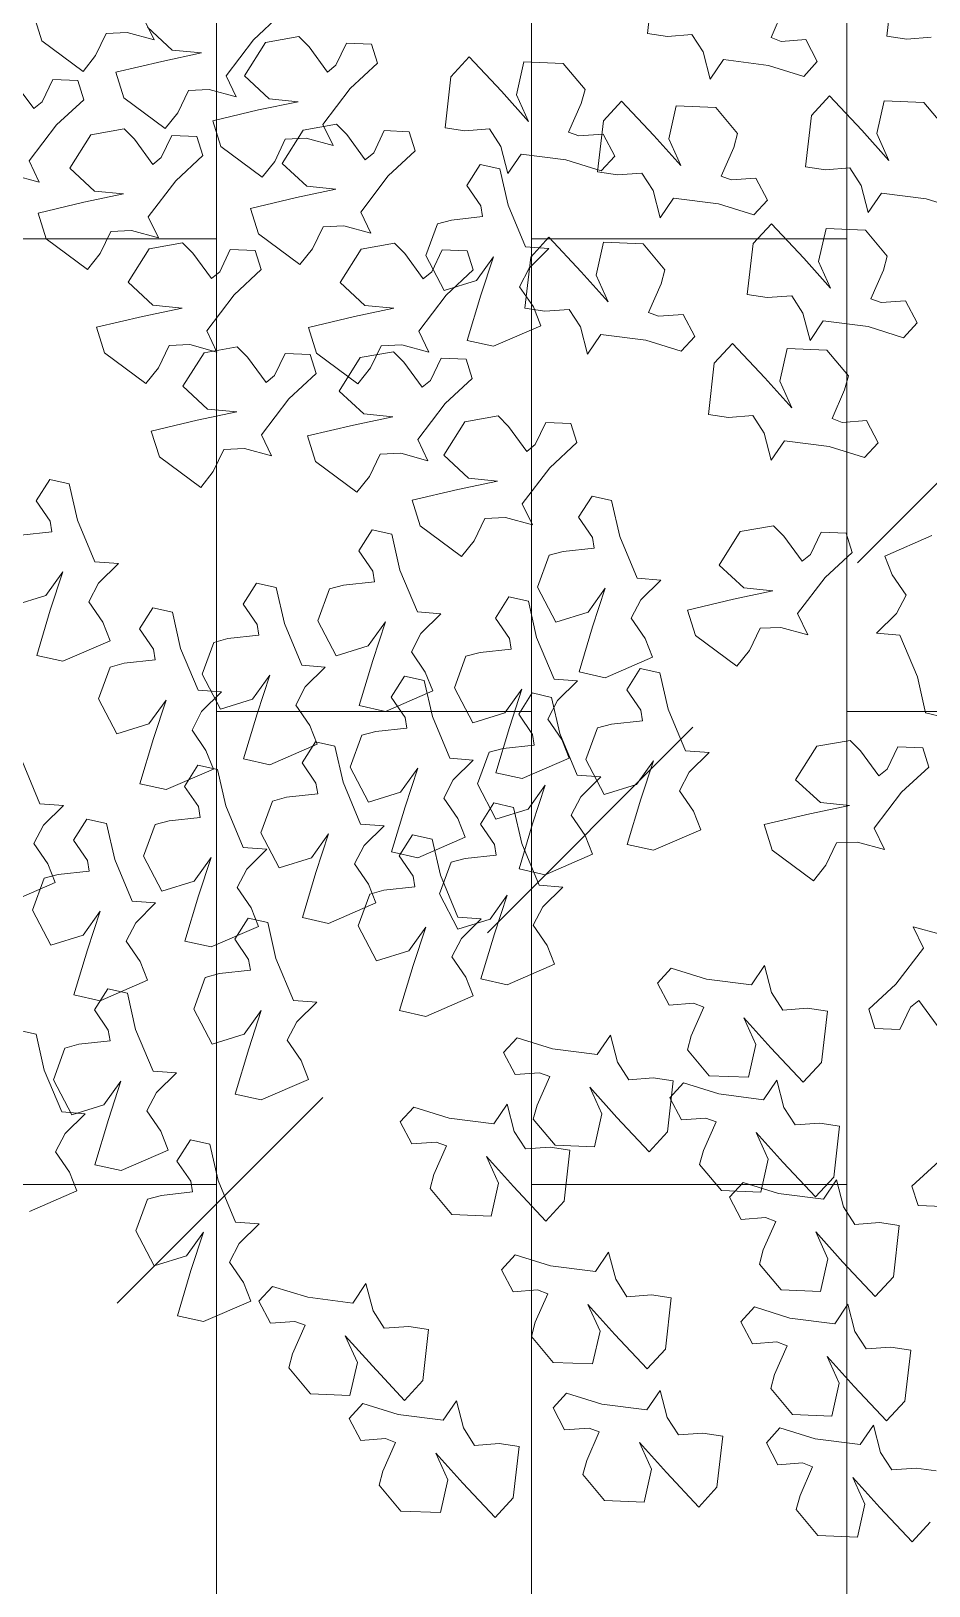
# Model space of a CAD drawing. Header units: metres. Extents: x 8 to 2416, y -346 to 476.
# Drawn here: x 29.274 to 29.66, y 45.691 to 46.359 of the extents above; entities that cross this region are included whole.
import ezdxf

# ---------------------------------------------------------------- set-up
doc = ezdxf.new("R2010")
doc.units = ezdxf.units.M
doc.linetypes.add('0', pattern=[0])
doc.linetypes.add('HIDDEN2', pattern=[0.1875, 0.125, -0.0625])
doc.layers.get('0').update_dxf_attribs({"color": 250, "linetype": '0', "lineweight": 20})
doc.layers.add('ARBOLES', color=86, linetype='Continuous', lineweight=0)
doc.layers.add('baños', color=140, linetype='Continuous', lineweight=0)
doc.layers.add('hatch piso', color=253, linetype='Continuous', lineweight=0, transparency=0.7)
doc.layers.add('Techos 1', color=7, linetype='HIDDEN2', lineweight=9, true_color=0x42391a)

# ---------------------------------------------------------------- blocks, each defined once
blk = doc.blocks.new('TREES')
at = {"layer": 'ARBOLES', "color": 252, "true_color": 0x8da178}
for p, q in [((0.02259, 0.11538), (0.02239, 0.10555)), ((-0.02296, 0.11163), (-0.02316, 0.1018)), ((0.00041, 0.10322), (0.00229, 0.10888)), ((0.02239, 0.10555), (0.02623, 0.10534)), ((0.02623, 0.10534), (0.03086, 0.10614)), ((-0.02316, 0.1018), (-0.01932, 0.10159)), ((-0.01932, 0.10159), (-0.01469, 0.10239)), ((-0.01469, 0.10239), (-0.01225, 0.09926)), ((0.0024, 0.10267), (0.00041, 0.10322)), ((0.00703, 0.10347), (0.0024, 0.10267)), ((0.00963, 0.09947), (0.00703, 0.10347)), ((-0.09796, 0.09354), (-0.09324, 0.0988)), ((-0.01225, 0.09926), (-0.01041, 0.09423)), ((-0.01041, 0.09423), (-0.00825, 0.09816)), ((-0.00825, 0.09816), (0.00039, 0.09787)), ((0.00731, 0.09642), (0.00963, 0.09947)), ((-0.11686, 0.09173), (-0.11918, 0.09557)), ((0.00039, 0.09787), (0.00731, 0.09642)), ((-0.14019, 0.09429), (-0.1382, 0.08957)), ((-0.12768, 0.0877), (-0.12606, 0.0921)), ((-0.12606, 0.0921), (-0.12213, 0.09266)), ((-0.12213, 0.09266), (-0.11686, 0.09173)), ((-0.11833, 0.09402), (-0.11323, 0.09013)), ((-0.10253, 0.08619), (-0.09796, 0.09354)), ((-0.09563, 0.09324), (-0.09905, 0.0865)), ((-0.08941, 0.09494), (-0.09563, 0.09324)), ((-0.08726, 0.09316), (-0.08941, 0.09494)), ((-0.0833, 0.0887), (-0.08726, 0.09316)), ((-0.08021, 0.09457), (-0.08183, 0.09016)), ((-0.07545, 0.09481), (-0.08021, 0.09457)), ((-0.07396, 0.09128), (-0.07545, 0.09481)), ((-0.05666, 0.09413), (-0.05976, 0.09004)), ((-0.0499, 0.08818), (-0.05666, 0.09413)), ((-0.04617, 0.09417), (-0.04699, 0.0878)), ((-0.03863, 0.09457), (-0.04617, 0.09417)), ((-0.03404, 0.09004), (-0.03863, 0.09457)), ((0.01256, 0.09318), (0.00946, 0.08909)), ((0.01932, 0.08723), (0.01256, 0.09318)), ((0.02305, 0.09322), (0.02222, 0.08685)), ((0.03059, 0.09363), (0.02305, 0.09322)), ((0.03517, 0.08909), (0.03059, 0.09363)), ((-0.1382, 0.08957), (-0.12979, 0.08448)), ((-0.10763, 0.09009), (-0.11501, 0.08779)), ((-0.11323, 0.09013), (-0.10763, 0.09009)), ((-0.08183, 0.09016), (-0.0833, 0.0887)), ((-0.07868, 0.08602), (-0.07396, 0.09128)), ((-0.05976, 0.09004), (-0.05996, 0.08021)), ((-0.03451, 0.08729), (-0.03404, 0.09004)), ((0.00946, 0.08909), (0.00926, 0.07926)), ((-0.12979, 0.08448), (-0.12768, 0.0877)), ((-0.11501, 0.08779), (-0.12354, 0.08492)), ((-0.10021, 0.08235), (-0.10253, 0.08619)), ((-0.09905, 0.0865), (-0.09394, 0.08261)), ((-0.04423, 0.08293), (-0.0499, 0.08818)), ((-0.04699, 0.0878), (-0.04423, 0.08293)), ((-0.03639, 0.08163), (-0.03451, 0.08729)), ((-0.02688, 0.08848), (-0.02998, 0.0844)), ((-0.02012, 0.08253), (-0.02688, 0.08848)), ((-0.01639, 0.08852), (-0.01721, 0.08216)), ((-0.00885, 0.08893), (-0.01639, 0.08852)), ((-0.00426, 0.0844), (-0.00885, 0.08893)), ((0.02499, 0.08198), (0.01932, 0.08723)), ((0.02222, 0.08685), (0.02499, 0.08198)), ((-0.12354, 0.08492), (-0.12155, 0.08019)), ((-0.10941, 0.08273), (-0.10548, 0.08328)), ((-0.10548, 0.08328), (-0.10021, 0.08235)), ((-0.08324, 0.07867), (-0.07868, 0.08602)), ((-0.02998, 0.0844), (-0.03018, 0.07457)), ((-0.00472, 0.08164), (-0.00426, 0.0844)), ((-0.13851, 0.07651), (-0.14246, 0.08097)), ((-0.13541, 0.08237), (-0.13703, 0.07796)), ((-0.13065, 0.08262), (-0.13541, 0.08237)), ((-0.12916, 0.07909), (-0.13065, 0.08262)), ((-0.12155, 0.08019), (-0.11314, 0.0751)), ((-0.11103, 0.07832), (-0.10941, 0.08273)), ((-0.09572, 0.08028), (-0.10426, 0.0774)), ((-0.08835, 0.08257), (-0.09572, 0.08028)), ((-0.09394, 0.08261), (-0.08835, 0.08257)), ((-0.05996, 0.08021), (-0.05612, 0.08)), ((-0.05612, 0.08), (-0.05149, 0.0808)), ((-0.05149, 0.0808), (-0.04905, 0.07767)), ((-0.0344, 0.08108), (-0.03639, 0.08163)), ((-0.02977, 0.08188), (-0.0344, 0.08108)), ((-0.02717, 0.07788), (-0.02977, 0.08188)), ((-0.01445, 0.07729), (-0.02012, 0.08253)), ((-0.01721, 0.08216), (-0.01445, 0.07729)), ((-0.00661, 0.07599), (-0.00472, 0.08164)), ((-0.13703, 0.07796), (-0.13851, 0.07651)), ((-0.13388, 0.07382), (-0.12916, 0.07909)), ((-0.11314, 0.0751), (-0.11103, 0.07832)), ((-0.10426, 0.0774), (-0.10227, 0.07267)), ((-0.08688, 0.07727), (-0.0903, 0.07054)), ((-0.08066, 0.07898), (-0.08688, 0.07727)), ((-0.08093, 0.07484), (-0.08324, 0.07867)), ((-0.07851, 0.0772), (-0.08066, 0.07898)), ((-0.07456, 0.07274), (-0.07851, 0.0772)), ((-0.07146, 0.0786), (-0.07308, 0.07419)), ((-0.0667, 0.07885), (-0.07146, 0.0786)), ((-0.06521, 0.07532), (-0.0667, 0.07885)), ((-0.04905, 0.07767), (-0.04722, 0.07264)), ((-0.02949, 0.07483), (-0.02717, 0.07788)), ((0.00926, 0.07926), (0.0131, 0.07905)), ((0.0131, 0.07905), (0.01773, 0.07985)), ((0.01773, 0.07985), (0.02017, 0.07672)), ((-0.12096, 0.07428), (-0.12718, 0.07257)), ((-0.11881, 0.0725), (-0.12096, 0.07428)), ((-0.09175, 0.0708), (-0.09013, 0.07521)), ((-0.09013, 0.07521), (-0.0862, 0.07576)), ((-0.0862, 0.07576), (-0.08093, 0.07484)), ((-0.06993, 0.07005), (-0.06521, 0.07532)), ((-0.04722, 0.07264), (-0.04505, 0.07657)), ((-0.04505, 0.07657), (-0.03641, 0.07628)), ((-0.03641, 0.07628), (-0.02949, 0.07483)), ((-0.03018, 0.07457), (-0.02634, 0.07435)), ((-0.02634, 0.07435), (-0.02171, 0.07515)), ((-0.02171, 0.07515), (-0.01926, 0.07202)), ((-0.00461, 0.07544), (-0.00661, 0.07599)), ((0.00002, 0.07624), (-0.00461, 0.07544)), ((0.00261, 0.07224), (0.00002, 0.07624)), ((0.02017, 0.07672), (0.022, 0.07169)), ((0.022, 0.07169), (0.02417, 0.07562)), ((0.02417, 0.07562), (0.03281, 0.07534)), ((0.03281, 0.07534), (0.03973, 0.07388)), ((-0.13844, 0.06648), (-0.13388, 0.07382)), ((-0.12718, 0.07257), (-0.1306, 0.06584)), ((-0.11486, 0.06804), (-0.11881, 0.0725)), ((-0.11176, 0.0739), (-0.11338, 0.0695)), ((-0.107, 0.07415), (-0.11176, 0.0739)), ((-0.10551, 0.07062), (-0.107, 0.07415)), ((-0.10227, 0.07267), (-0.09385, 0.06758)), ((-0.07308, 0.07419), (-0.07456, 0.07274)), ((-0.0526, 0.07388), (-0.05477, 0.06963)), ((-0.0488, 0.0734), (-0.0526, 0.07388)), ((-0.0466, 0.06668), (-0.0488, 0.0734)), ((-0.01926, 0.07202), (-0.01743, 0.06699)), ((0.00029, 0.06918), (0.00261, 0.07224)), ((-0.11338, 0.0695), (-0.11486, 0.06804)), ((-0.11023, 0.06535), (-0.10551, 0.07062)), ((-0.09385, 0.06758), (-0.09175, 0.0708)), ((-0.0903, 0.07054), (-0.0852, 0.06664)), ((-0.07449, 0.06271), (-0.06993, 0.07005)), ((-0.05477, 0.06963), (-0.05176, 0.06602)), ((-0.01743, 0.06699), (-0.01527, 0.07092)), ((-0.01527, 0.07092), (-0.00663, 0.07064)), ((-0.00663, 0.07064), (0.00029, 0.06918)), ((0.02182, 0.06829), (0.01428, 0.06788)), ((0.02641, 0.06375), (0.02182, 0.06829)), ((-0.13613, 0.06264), (-0.13844, 0.06648)), ((-0.1306, 0.06584), (-0.1255, 0.06194)), ((-0.1148, 0.05801), (-0.11023, 0.06535)), ((-0.0796, 0.0666), (-0.08697, 0.06431)), ((-0.0852, 0.06664), (-0.0796, 0.0666)), ((-0.05176, 0.06602), (-0.05124, 0.06402)), ((-0.04252, 0.05906), (-0.0466, 0.06668)), ((0.00379, 0.06784), (0.00069, 0.06375)), ((0.01055, 0.06189), (0.00379, 0.06784)), ((0.01428, 0.06788), (0.01346, 0.06151)), ((-0.1414, 0.06357), (-0.13613, 0.06264)), ((-0.08697, 0.06431), (-0.09551, 0.06143)), ((-0.07218, 0.05887), (-0.07449, 0.06271)), ((-0.05708, 0.06282), (-0.0597, 0.06185)), ((-0.05124, 0.06402), (-0.05708, 0.06282)), ((0.00069, 0.06375), (0.00049, 0.05392)), ((0.02594, 0.061), (0.02641, 0.06375)), ((-0.12728, 0.05961), (-0.13581, 0.05674)), ((-0.1199, 0.0619), (-0.12728, 0.05961)), ((-0.1255, 0.06194), (-0.1199, 0.0619)), ((-0.09551, 0.06143), (-0.09352, 0.05671)), ((-0.08138, 0.05925), (-0.07745, 0.0598)), ((-0.07745, 0.0598), (-0.07218, 0.05887)), ((-0.0597, 0.06185), (-0.06133, 0.05561)), ((-0.03826, 0.06127), (-0.04136, 0.05718)), ((-0.0315, 0.05532), (-0.03826, 0.06127)), ((-0.02777, 0.06131), (-0.02859, 0.05494)), ((-0.02023, 0.06172), (-0.02777, 0.06131)), ((-0.01564, 0.05718), (-0.02023, 0.06172)), ((0.01622, 0.05665), (0.01055, 0.06189)), ((0.01346, 0.06151), (0.01622, 0.05665)), ((0.02406, 0.05535), (0.02594, 0.061)), ((-0.13581, 0.05674), (-0.13382, 0.05201)), ((-0.11248, 0.05417), (-0.1148, 0.05801)), ((-0.09352, 0.05671), (-0.08511, 0.05162)), ((-0.083, 0.05484), (-0.08138, 0.05925)), ((-0.06751, 0.05739), (-0.07373, 0.05568)), ((-0.06536, 0.05561), (-0.06751, 0.05739)), ((-0.05831, 0.05701), (-0.05993, 0.0526)), ((-0.05355, 0.05726), (-0.05831, 0.05701)), ((-0.05206, 0.05373), (-0.05355, 0.05726)), ((-0.05128, 0.05175), (-0.04845, 0.05658)), ((-0.04845, 0.05658), (-0.05015, 0.04905)), ((-0.03804, 0.05914), (-0.04252, 0.05906)), ((-0.04136, 0.05718), (-0.04156, 0.04735)), ((-0.04148, 0.05504), (-0.03804, 0.05914)), ((-0.01611, 0.05443), (-0.01564, 0.05718)), ((-0.1233, 0.05014), (-0.12168, 0.05455)), ((-0.12168, 0.05455), (-0.11775, 0.0551)), ((-0.11775, 0.0551), (-0.11248, 0.05417)), ((-0.10781, 0.05364), (-0.11403, 0.05193)), ((-0.10566, 0.05186), (-0.10781, 0.05364)), ((-0.09385, 0.05351), (-0.09861, 0.05326)), ((-0.09236, 0.04998), (-0.09385, 0.05351)), ((-0.08511, 0.05162), (-0.083, 0.05484)), ((-0.07373, 0.05568), (-0.07715, 0.04895)), ((-0.0614, 0.05115), (-0.06536, 0.05561)), ((-0.06133, 0.05561), (-0.0572, 0.04928)), ((-0.05678, 0.04846), (-0.05206, 0.05373)), ((-0.04297, 0.05136), (-0.04148, 0.05504)), ((-0.02583, 0.05007), (-0.0315, 0.05532)), ((-0.02859, 0.05494), (-0.02583, 0.05007)), ((-0.01799, 0.04878), (-0.01611, 0.05443)), ((0.00049, 0.05392), (0.00433, 0.05371)), ((0.00433, 0.05371), (0.00896, 0.05451)), ((0.00896, 0.05451), (0.0114, 0.05138)), ((0.02605, 0.0548), (0.02406, 0.05535)), ((0.03068, 0.0556), (0.02605, 0.0548)), ((0.03328, 0.0516), (0.03068, 0.0556)), ((-0.13382, 0.05201), (-0.12541, 0.04692)), ((-0.11403, 0.05193), (-0.11745, 0.0452)), ((-0.1017, 0.0474), (-0.10566, 0.05186)), ((-0.09861, 0.05326), (-0.10023, 0.04885)), ((-0.05993, 0.0526), (-0.0614, 0.05115)), ((-0.0572, 0.04928), (-0.05128, 0.05175)), ((-0.03996, 0.04775), (-0.04297, 0.05136)), ((0.0114, 0.05138), (0.01324, 0.04635)), ((0.03096, 0.04854), (0.03328, 0.0516)), ((-0.12541, 0.04692), (-0.1233, 0.05014)), ((-0.10023, 0.04885), (-0.1017, 0.0474)), ((-0.09708, 0.04471), (-0.09236, 0.04998)), ((-0.07715, 0.04895), (-0.07204, 0.04505)), ((-0.06134, 0.04112), (-0.05678, 0.04846)), ((-0.05015, 0.04905), (-0.05193, 0.04022)), ((-0.03822, 0.04432), (-0.03996, 0.04775)), ((-0.03772, 0.04714), (-0.03309, 0.04794)), ((-0.03309, 0.04794), (-0.03065, 0.04481)), ((-0.016, 0.04822), (-0.01799, 0.04878)), ((-0.01137, 0.04902), (-0.016, 0.04822)), ((-0.00877, 0.04502), (-0.01137, 0.04902)), ((0.01324, 0.04635), (0.0154, 0.05028)), ((0.0154, 0.05028), (0.02404, 0.05)), ((0.02404, 0.05), (0.03096, 0.04854)), ((-0.11745, 0.0452), (-0.11235, 0.0413)), ((-0.10164, 0.03737), (-0.09708, 0.04471)), ((-0.06645, 0.04501), (-0.07382, 0.04272)), ((-0.07204, 0.04505), (-0.06645, 0.04501)), ((-0.04156, 0.04735), (-0.03772, 0.04714)), ((-0.03065, 0.04481), (-0.02881, 0.03978)), ((-0.01109, 0.04197), (-0.00877, 0.04502)), ((0.01657, 0.04482), (0.00903, 0.04442)), ((0.02116, 0.04029), (0.01657, 0.04482)), ((-0.07382, 0.04272), (-0.08236, 0.03984)), ((-0.04684, 0.03958), (-0.03822, 0.04432)), ((-0.02881, 0.03978), (-0.02665, 0.04371)), ((-0.02665, 0.04371), (-0.01801, 0.04343)), ((-0.01801, 0.04343), (-0.01109, 0.04197)), ((-0.00146, 0.04438), (-0.00456, 0.04029)), ((0.0053, 0.03842), (-0.00146, 0.04438)), ((0.00903, 0.04442), (0.00821, 0.03805)), ((-0.11412, 0.03897), (-0.12266, 0.03609)), ((-0.10675, 0.04126), (-0.11412, 0.03897)), ((-0.11235, 0.0413), (-0.10675, 0.04126)), ((-0.08236, 0.03984), (-0.08037, 0.03512)), ((-0.05903, 0.03728), (-0.06134, 0.04112)), ((-0.05193, 0.04022), (-0.04684, 0.03958)), ((-0.00456, 0.04029), (-0.00476, 0.03046)), ((0.02069, 0.03754), (0.02116, 0.04029)), ((-0.12266, 0.03609), (-0.12067, 0.03137)), ((-0.09933, 0.03353), (-0.10164, 0.03737)), ((-0.06576, 0.03674), (-0.07198, 0.03504)), ((-0.06985, 0.03325), (-0.06823, 0.03766)), ((-0.06823, 0.03766), (-0.0643, 0.03821)), ((-0.06361, 0.03497), (-0.06576, 0.03674)), ((-0.0643, 0.03821), (-0.05903, 0.03728)), ((-0.05656, 0.03637), (-0.05818, 0.03196)), ((-0.0518, 0.03662), (-0.05656, 0.03637)), ((-0.05031, 0.03308), (-0.0518, 0.03662)), ((0.01097, 0.03318), (0.0053, 0.03842)), ((0.00821, 0.03805), (0.01097, 0.03318)), ((0.01881, 0.03188), (0.02069, 0.03754)), ((-0.11015, 0.0295), (-0.10853, 0.03391)), ((-0.10853, 0.03391), (-0.1046, 0.03446)), ((-0.10176, 0.03316), (-0.10518, 0.02643)), ((-0.1046, 0.03446), (-0.09933, 0.03353)), ((-0.09554, 0.03487), (-0.10176, 0.03316)), ((-0.09339, 0.03309), (-0.09554, 0.03487)), ((-0.08944, 0.02863), (-0.09339, 0.03309)), ((-0.08634, 0.03449), (-0.08796, 0.03009)), ((-0.08158, 0.03474), (-0.08634, 0.03449)), ((-0.08009, 0.03121), (-0.08158, 0.03474)), ((-0.08037, 0.03512), (-0.07195, 0.03003)), ((-0.07198, 0.03504), (-0.0754, 0.0283)), ((-0.07195, 0.03003), (-0.06985, 0.03325)), ((-0.05965, 0.03051), (-0.06361, 0.03497)), ((-0.05503, 0.02782), (-0.05031, 0.03308)), ((-0.12067, 0.03137), (-0.11226, 0.02628)), ((-0.08796, 0.03009), (-0.08944, 0.02863)), ((-0.08481, 0.02594), (-0.08009, 0.03121)), ((-0.05818, 0.03196), (-0.05965, 0.03051)), ((-0.00476, 0.03046), (-0.00092, 0.03025)), ((-0.00092, 0.03025), (0.00371, 0.03105)), ((0.00371, 0.03105), (0.00615, 0.02792)), ((0.02081, 0.03133), (0.01881, 0.03188)), ((0.02543, 0.03213), (0.02081, 0.03133)), ((0.02803, 0.02813), (0.02543, 0.03213)), ((-0.11226, 0.02628), (-0.11015, 0.0295)), ((-0.0754, 0.0283), (-0.07029, 0.02441)), ((-0.05959, 0.02047), (-0.05503, 0.02782)), ((0.00615, 0.02792), (0.00799, 0.02289)), ((0.00799, 0.02289), (0.01015, 0.02681)), ((0.01015, 0.02681), (0.01879, 0.02653)), ((0.02571, 0.02508), (0.02803, 0.02813)), ((-0.10518, 0.02643), (-0.10008, 0.02253)), ((-0.08938, 0.0186), (-0.08481, 0.02594)), ((-0.0647, 0.02437), (-0.07207, 0.02208)), ((-0.07029, 0.02441), (-0.0647, 0.02437)), ((-0.05095, 0.0247), (-0.05436, 0.01796)), ((-0.04473, 0.0264), (-0.05095, 0.0247)), ((-0.04257, 0.02462), (-0.04473, 0.0264)), ((-0.03862, 0.02016), (-0.04257, 0.02462)), ((-0.03552, 0.02603), (-0.03714, 0.02162)), ((-0.03076, 0.02627), (-0.03552, 0.02603)), ((-0.02927, 0.02274), (-0.03076, 0.02627)), ((0.01879, 0.02653), (0.02571, 0.02508)), ((-0.09448, 0.0225), (-0.10186, 0.0202)), ((-0.10008, 0.02253), (-0.09448, 0.0225)), ((-0.07207, 0.02208), (-0.08061, 0.0192)), ((-0.03714, 0.02162), (-0.03862, 0.02016)), ((-0.03399, 0.01748), (-0.02927, 0.02274)), ((-0.10186, 0.0202), (-0.11039, 0.01733)), ((-0.08706, 0.01476), (-0.08938, 0.0186)), ((-0.08061, 0.0192), (-0.07862, 0.01447)), ((-0.05728, 0.01664), (-0.05959, 0.02047)), ((-0.05436, 0.01796), (-0.04926, 0.01407)), ((-0.11039, 0.01733), (-0.1084, 0.0126)), ((-0.09788, 0.01073), (-0.09626, 0.01514)), ((-0.09626, 0.01514), (-0.09233, 0.01569)), ((-0.09233, 0.01569), (-0.08706, 0.01476)), ((-0.0681, 0.01261), (-0.06648, 0.01701)), ((-0.06648, 0.01701), (-0.06255, 0.01757)), ((-0.06255, 0.01757), (-0.05728, 0.01664)), ((-0.03856, 0.01013), (-0.03399, 0.01748)), ((-0.1084, 0.0126), (-0.09999, 0.00751)), ((-0.07862, 0.01447), (-0.07021, 0.00938)), ((-0.07021, 0.00938), (-0.0681, 0.01261)), ((-0.04366, 0.01403), (-0.05104, 0.01174)), ((-0.04926, 0.01407), (-0.04366, 0.01403)), ((-0.02543, 0.01286), (-0.0276, 0.00861)), ((-0.02163, 0.01238), (-0.02543, 0.01286)), ((-0.01943, 0.00566), (-0.02163, 0.01238)), ((-0.09999, 0.00751), (-0.09788, 0.01073)), ((-0.05104, 0.01174), (-0.05957, 0.00886)), ((-0.03624, 0.0063), (-0.03856, 0.01013)), ((0.00959, 0.01046), (0.00337, 0.00875)), ((0.01174, 0.00868), (0.00959, 0.01046)), ((0.0188, 0.01008), (0.01717, 0.00567)), ((0.02356, 0.01033), (0.0188, 0.01008)), ((0.02504, 0.0068), (0.02356, 0.01033)), ((0.03991, 0.01142), (0.03129, 0.00668)), ((-0.12884, 0.00629), (-0.13101, 0.00204)), ((-0.12504, 0.00581), (-0.12884, 0.00629)), ((-0.05957, 0.00886), (-0.05758, 0.00413)), ((-0.04706, 0.00226), (-0.04544, 0.00667)), ((-0.04544, 0.00667), (-0.04151, 0.00722)), ((-0.04151, 0.00722), (-0.03624, 0.0063)), ((-0.0276, 0.00861), (-0.02459, 0.005)), ((0.00337, 0.00875), (-0.00005, 0.00202)), ((0.0157, 0.00422), (0.01174, 0.00868)), ((0.02032, 0.00153), (0.02504, 0.0068)), ((0.03129, 0.00668), (0.03303, 0.00325)), ((-0.12284, -0.00091), (-0.12504, 0.00581)), ((-0.05758, 0.00413), (-0.04917, -0.00096)), ((-0.02407, 0.003), (-0.02991, 0.0018)), ((-0.02459, 0.005), (-0.02407, 0.003)), ((-0.01535, -0.00196), (-0.01943, 0.00566)), ((0.01717, 0.00567), (0.0157, 0.00422)), ((0.03303, 0.00325), (0.03604, -0.00036)), ((-0.13101, 0.00204), (-0.128, -0.00157)), ((-0.06662, 0.00254), (-0.06879, -0.00171)), ((-0.06282, 0.00206), (-0.06662, 0.00254)), ((-0.06062, -0.00466), (-0.06282, 0.00206)), ((-0.04917, -0.00096), (-0.04706, 0.00226)), ((-0.03253, 0.00083), (-0.03416, -0.00541)), ((-0.02991, 0.0018), (-0.03253, 0.00083)), ((-0.00005, 0.00202), (0.00506, -0.00188)), ((0.01576, -0.00581), (0.02032, 0.00153)), ((-0.128, -0.00157), (-0.12748, -0.00357)), ((-0.11876, -0.00854), (-0.12284, -0.00091)), ((-0.06879, -0.00171), (-0.06578, -0.00532)), ((-0.01087, -0.00188), (-0.01535, -0.00196)), ((-0.01431, -0.00598), (-0.01087, -0.00188)), ((0.01066, -0.00192), (0.00328, -0.00421)), ((0.00506, -0.00188), (0.01066, -0.00192)), ((0.03604, -0.00036), (0.03455, -0.00404)), ((-0.12748, -0.00357), (-0.13332, -0.00477)), ((-0.06578, -0.00532), (-0.06526, -0.00732)), ((-0.05654, -0.01229), (-0.06062, -0.00466)), ((-0.03416, -0.00541), (-0.03004, -0.01174)), ((-0.02411, -0.00927), (-0.02128, -0.00444)), ((-0.02128, -0.00444), (-0.02298, -0.01197)), ((0.00328, -0.00421), (-0.00526, -0.00709)), ((0.01808, -0.00965), (0.01576, -0.00581)), ((0.03455, -0.00404), (0.03111, -0.00814)), ((-0.11428, -0.00845), (-0.11876, -0.00854)), ((-0.11772, -0.01255), (-0.11428, -0.00845)), ((-0.0711, -0.00852), (-0.07371, -0.00949)), ((-0.06526, -0.00732), (-0.0711, -0.00852)), ((-0.03945, -0.0078), (-0.04162, -0.01205)), ((-0.03565, -0.00828), (-0.03945, -0.0078)), ((-0.03345, -0.015), (-0.03565, -0.00828)), ((-0.0158, -0.00966), (-0.01431, -0.00598)), ((-0.00526, -0.00709), (-0.00327, -0.01181)), ((0.00887, -0.00927), (0.0128, -0.00872)), ((0.0128, -0.00872), (0.01808, -0.00965)), ((0.03111, -0.00814), (0.03559, -0.00805)), ((0.03559, -0.00805), (0.03967, -0.01568)), ((-0.12752, -0.01584), (-0.12468, -0.01101)), ((-0.12468, -0.01101), (-0.12639, -0.01854)), ((-0.08765, -0.00968), (-0.08982, -0.01393)), ((-0.08385, -0.01016), (-0.08765, -0.00968)), ((-0.08165, -0.01688), (-0.08385, -0.01016)), ((-0.07371, -0.00949), (-0.07534, -0.01573)), ((-0.03004, -0.01174), (-0.02411, -0.00927)), ((-0.01279, -0.01327), (-0.0158, -0.00966)), ((-0.00327, -0.01181), (0.00515, -0.0169)), ((0.00725, -0.01368), (0.00887, -0.00927)), ((-0.1192, -0.01623), (-0.11772, -0.01255)), ((-0.08982, -0.01393), (-0.08681, -0.01753)), ((-0.0653, -0.01959), (-0.06246, -0.01476)), ((-0.06246, -0.01476), (-0.06417, -0.02229)), ((-0.05206, -0.0122), (-0.05654, -0.01229)), ((-0.0555, -0.0163), (-0.05206, -0.0122)), ((-0.04162, -0.01205), (-0.03861, -0.01566)), ((-0.02298, -0.01197), (-0.02476, -0.0208)), ((-0.01106, -0.0167), (-0.01279, -0.01327)), ((0.00515, -0.0169), (0.00725, -0.01368)), ((-0.13344, -0.01831), (-0.12752, -0.01584)), ((-0.1162, -0.01984), (-0.1192, -0.01623)), ((-0.10692, -0.01625), (-0.10909, -0.0205)), ((-0.10312, -0.01673), (-0.10692, -0.01625)), ((-0.10092, -0.02345), (-0.10312, -0.01673)), ((-0.08681, -0.01753), (-0.08629, -0.01954)), ((-0.07757, -0.0245), (-0.08165, -0.01688)), ((-0.07534, -0.01573), (-0.07122, -0.02206)), ((-0.05698, -0.01998), (-0.0555, -0.0163)), ((-0.03809, -0.01767), (-0.04393, -0.01886)), ((-0.03861, -0.01566), (-0.03809, -0.01767)), ((-0.02937, -0.02263), (-0.03345, -0.015)), ((-0.01967, -0.02144), (-0.01106, -0.0167)), ((0.03967, -0.01568), (0.04187, -0.0224)), ((-0.12639, -0.01854), (-0.12816, -0.02737)), ((-0.11446, -0.02327), (-0.1162, -0.01984)), ((-0.10909, -0.0205), (-0.10608, -0.02411)), ((-0.09213, -0.02073), (-0.09475, -0.02171)), ((-0.08629, -0.01954), (-0.09213, -0.02073)), ((-0.07122, -0.02206), (-0.0653, -0.01959)), ((-0.05398, -0.02359), (-0.05698, -0.01998)), ((-0.04654, -0.01983), (-0.04818, -0.02607)), ((-0.04393, -0.01886), (-0.04654, -0.01983)), ((-0.01317, -0.01907), (-0.01533, -0.02332)), ((-0.00936, -0.01955), (-0.01317, -0.01907)), ((-0.00716, -0.02627), (-0.00936, -0.01955)), ((-0.12307, -0.02801), (-0.11446, -0.02327)), ((-0.09684, -0.03107), (-0.10092, -0.02345)), ((-0.09475, -0.02171), (-0.09638, -0.02795)), ((-0.06417, -0.02229), (-0.06594, -0.03112)), ((-0.05224, -0.02702), (-0.05398, -0.02359)), ((-0.02489, -0.02254), (-0.02937, -0.02263)), ((-0.02833, -0.02664), (-0.02489, -0.02254)), ((-0.02476, -0.0208), (-0.01967, -0.02144)), ((-0.01533, -0.02332), (-0.01233, -0.02693)), ((0.04187, -0.0224), (0.04567, -0.02288)), ((-0.10556, -0.02611), (-0.1114, -0.0273)), ((-0.10608, -0.02411), (-0.10556, -0.02611)), ((-0.07309, -0.02441), (-0.07757, -0.0245)), ((-0.07653, -0.02852), (-0.07309, -0.02441)), ((-0.05785, -0.0247), (-0.06002, -0.02894)), ((-0.05405, -0.02517), (-0.05785, -0.0247)), ((-0.05185, -0.0319), (-0.05405, -0.02517)), ((-0.04818, -0.02607), (-0.04405, -0.0324)), ((-0.03813, -0.02993), (-0.0353, -0.0251)), ((-0.0353, -0.0251), (-0.037, -0.03263)), ((-0.03332, -0.02564), (-0.03548, -0.02989)), ((-0.02951, -0.02612), (-0.03332, -0.02564)), ((-0.02982, -0.03032), (-0.02833, -0.02664)), ((-0.02731, -0.03284), (-0.02951, -0.02612)), ((-0.00309, -0.0339), (-0.00716, -0.02627)), ((-0.12816, -0.02737), (-0.12307, -0.02801)), ((-0.11401, -0.02828), (-0.11564, -0.03452)), ((-0.1114, -0.0273), (-0.11401, -0.02828)), ((-0.09638, -0.02795), (-0.09226, -0.03427)), ((-0.08633, -0.0318), (-0.0835, -0.02697)), ((-0.0835, -0.02697), (-0.0852, -0.03451)), ((-0.07802, -0.0322), (-0.07653, -0.02852)), ((-0.06085, -0.03176), (-0.05224, -0.02702)), ((-0.06002, -0.02894), (-0.05701, -0.03255)), ((-0.0118, -0.02893), (-0.01764, -0.03013)), ((-0.01233, -0.02693), (-0.0118, -0.02893)), ((0.02799, -0.02897), (0.02177, -0.03068)), ((0.03015, -0.03075), (0.02799, -0.02897)), ((0.0372, -0.02935), (0.03558, -0.03376)), ((0.04196, -0.0291), (0.0372, -0.02935)), ((0.04344, -0.03263), (0.04196, -0.0291)), ((-0.09236, -0.03099), (-0.09684, -0.03107)), ((-0.0958, -0.03509), (-0.09236, -0.03099)), ((-0.09226, -0.03427), (-0.08633, -0.0318)), ((-0.07501, -0.0358), (-0.07802, -0.0322)), ((-0.06594, -0.03112), (-0.06085, -0.03176)), ((-0.05701, -0.03255), (-0.05649, -0.03456)), ((-0.04777, -0.03952), (-0.05185, -0.0319)), ((-0.04405, -0.0324), (-0.03813, -0.02993)), ((-0.037, -0.03263), (-0.03878, -0.04146)), ((-0.03548, -0.02989), (-0.03248, -0.0335)), ((-0.02681, -0.03393), (-0.02982, -0.03032)), ((-0.02026, -0.0311), (-0.02189, -0.03734)), ((-0.01764, -0.03013), (-0.02026, -0.0311)), ((0.02177, -0.03068), (0.01835, -0.03741)), ((0.0341, -0.03521), (0.03015, -0.03075)), ((0.03872, -0.0379), (0.04344, -0.03263)), ((-0.11564, -0.03452), (-0.11152, -0.04085)), ((-0.1056, -0.03838), (-0.10276, -0.03355)), ((-0.10276, -0.03355), (-0.10447, -0.04108)), ((-0.09728, -0.03877), (-0.0958, -0.03509)), ((-0.0852, -0.03451), (-0.08698, -0.04334)), ((-0.05649, -0.03456), (-0.06233, -0.03575)), ((-0.03196, -0.03551), (-0.03779, -0.0367)), ((-0.03248, -0.0335), (-0.03196, -0.03551)), ((-0.02324, -0.04047), (-0.02731, -0.03284)), ((-0.02507, -0.03736), (-0.02681, -0.03393)), ((0.0014, -0.03381), (-0.00309, -0.0339)), ((-0.00204, -0.03791), (0.0014, -0.03381)), ((0.03558, -0.03376), (0.0341, -0.03521)), ((-0.11152, -0.04085), (-0.1056, -0.03838)), ((-0.07328, -0.03924), (-0.07501, -0.0358)), ((-0.06495, -0.03673), (-0.06658, -0.04297)), ((-0.06233, -0.03575), (-0.06495, -0.03673)), ((-0.04041, -0.03767), (-0.04204, -0.04391)), ((-0.03779, -0.0367), (-0.04041, -0.03767)), ((-0.03369, -0.0421), (-0.02507, -0.03736)), ((-0.02189, -0.03734), (-0.01777, -0.04367)), ((-0.01184, -0.0412), (-0.00901, -0.03637)), ((-0.00901, -0.03637), (-0.01072, -0.0439)), ((-0.00353, -0.04159), (-0.00204, -0.03791)), ((0.01835, -0.03741), (0.02346, -0.04131)), ((0.03416, -0.04524), (0.03872, -0.0379)), ((-0.10447, -0.04108), (-0.10624, -0.04991)), ((-0.09428, -0.04238), (-0.09728, -0.03877)), ((-0.08189, -0.04398), (-0.07328, -0.03924)), ((-0.07364, -0.03879), (-0.0758, -0.04304)), ((-0.06983, -0.03927), (-0.07364, -0.03879)), ((-0.06763, -0.04599), (-0.06983, -0.03927)), ((-0.04329, -0.03943), (-0.04777, -0.03952)), ((-0.04673, -0.04353), (-0.04329, -0.03943)), ((-0.03878, -0.04146), (-0.03369, -0.0421)), ((-0.01876, -0.04038), (-0.02324, -0.04047)), ((-0.02219, -0.04448), (-0.01876, -0.04038)), ((-0.01777, -0.04367), (-0.01184, -0.0412)), ((0.02906, -0.04135), (0.02168, -0.04364)), ((0.02346, -0.04131), (0.02906, -0.04135)), ((-0.09254, -0.04581), (-0.09428, -0.04238)), ((-0.08698, -0.04334), (-0.08189, -0.04398)), ((-0.0758, -0.04304), (-0.0728, -0.04664)), ((-0.06658, -0.04297), (-0.06245, -0.04929)), ((-0.05653, -0.04682), (-0.0537, -0.04199)), ((-0.0537, -0.04199), (-0.0554, -0.04953)), ((-0.04822, -0.04721), (-0.04673, -0.04353)), ((-0.04204, -0.04391), (-0.03792, -0.05024)), ((-0.03199, -0.04777), (-0.02916, -0.04294)), ((-0.02916, -0.04294), (-0.03087, -0.05048)), ((-0.02368, -0.04816), (-0.02219, -0.04448)), ((-0.01072, -0.0439), (-0.01249, -0.05273)), ((-0.00052, -0.0452), (-0.00353, -0.04159)), ((0.02168, -0.04364), (0.01314, -0.04652)), ((-0.10116, -0.05055), (-0.09254, -0.04581)), ((-0.09554, -0.04536), (-0.0977, -0.04961)), ((-0.09173, -0.04584), (-0.09554, -0.04536)), ((-0.08953, -0.05256), (-0.09173, -0.04584)), ((-0.0728, -0.04664), (-0.07227, -0.04865)), ((-0.06356, -0.05361), (-0.06763, -0.04599)), ((-0.06245, -0.04929), (-0.05653, -0.04682)), ((-0.04521, -0.05082), (-0.04822, -0.04721)), ((-0.03859, -0.04723), (-0.04075, -0.05148)), ((-0.03478, -0.04771), (-0.03859, -0.04723)), ((0.00121, -0.04863), (-0.00052, -0.0452)), ((0.01314, -0.04652), (0.01514, -0.05124)), ((0.03648, -0.04908), (0.03416, -0.04524)), ((-0.12489, -0.05549), (-0.12897, -0.04786)), ((-0.10624, -0.04991), (-0.10116, -0.05055)), ((-0.0977, -0.04961), (-0.0947, -0.05321)), ((-0.07811, -0.04984), (-0.08073, -0.05082)), ((-0.07227, -0.04865), (-0.07811, -0.04984)), ((-0.0554, -0.04953), (-0.05718, -0.05836)), ((-0.03792, -0.05024), (-0.03199, -0.04777)), ((-0.03258, -0.05443), (-0.03478, -0.04771)), ((-0.02067, -0.05177), (-0.02368, -0.04816)), ((-0.0074, -0.05337), (0.00121, -0.04863)), ((0.02565, -0.05311), (0.02727, -0.0487)), ((0.02727, -0.0487), (0.03121, -0.04815)), ((0.03121, -0.04815), (0.03648, -0.04908)), ((-0.0947, -0.05321), (-0.09417, -0.05522)), ((-0.08546, -0.06018), (-0.08953, -0.05256)), ((-0.08073, -0.05082), (-0.08236, -0.05706)), ((-0.04347, -0.05426), (-0.04521, -0.05082)), ((-0.04075, -0.05148), (-0.03774, -0.05509)), ((-0.03087, -0.05048), (-0.03264, -0.0593)), ((-0.01894, -0.0552), (-0.02067, -0.05177)), ((-0.01249, -0.05273), (-0.0074, -0.05337)), ((0.01514, -0.05124), (0.02355, -0.05633)), ((0.02355, -0.05633), (0.02565, -0.05311)), ((-0.12041, -0.0554), (-0.12489, -0.05549)), ((-0.12385, -0.0595), (-0.12041, -0.0554)), ((-0.09417, -0.05522), (-0.10001, -0.05641)), ((-0.07231, -0.06091), (-0.06948, -0.05608)), ((-0.06948, -0.05608), (-0.07119, -0.06362)), ((-0.05907, -0.05352), (-0.06356, -0.05361)), ((-0.06251, -0.05762), (-0.05907, -0.05352)), ((-0.05349, -0.05473), (-0.05565, -0.05898)), ((-0.04968, -0.05521), (-0.05349, -0.05473)), ((-0.05209, -0.059), (-0.04347, -0.05426)), ((-0.04748, -0.06193), (-0.04968, -0.05521)), ((-0.03774, -0.05509), (-0.03722, -0.0571)), ((-0.02851, -0.06206), (-0.03258, -0.05443)), ((-0.02755, -0.05994), (-0.01894, -0.0552)), ((-0.11569, -0.05756), (-0.11785, -0.0618)), ((-0.11188, -0.05803), (-0.11569, -0.05756)), ((-0.10968, -0.06476), (-0.11188, -0.05803)), ((-0.10263, -0.05739), (-0.10426, -0.06363)), ((-0.10001, -0.05641), (-0.10263, -0.05739)), ((-0.08236, -0.05706), (-0.07824, -0.06338)), ((-0.064, -0.06131), (-0.06251, -0.05762)), ((-0.05718, -0.05836), (-0.05209, -0.059)), ((-0.05565, -0.05898), (-0.05265, -0.06259)), ((-0.04568, -0.05926), (-0.04731, -0.0655)), ((-0.04306, -0.05829), (-0.04568, -0.05926)), ((-0.03722, -0.0571), (-0.04306, -0.05829)), ((-0.03264, -0.0593), (-0.02755, -0.05994)), ((-0.12534, -0.06318), (-0.12385, -0.0595)), ((-0.11785, -0.0618), (-0.11485, -0.06541)), ((-0.08097, -0.06009), (-0.08546, -0.06018)), ((-0.08441, -0.0642), (-0.08097, -0.06009)), ((-0.07824, -0.06338), (-0.07231, -0.06091)), ((-0.06099, -0.06491), (-0.064, -0.06131)), ((-0.04341, -0.06956), (-0.04748, -0.06193)), ((-0.02402, -0.06197), (-0.02851, -0.06206)), ((-0.02746, -0.06607), (-0.02402, -0.06197)), ((-0.12233, -0.06679), (-0.12534, -0.06318)), ((-0.10561, -0.07238), (-0.10968, -0.06476)), ((-0.10426, -0.06363), (-0.10014, -0.06996)), ((-0.09421, -0.06748), (-0.09138, -0.06266)), ((-0.09138, -0.06266), (-0.09309, -0.07019)), ((-0.0859, -0.06788), (-0.08441, -0.0642)), ((-0.07119, -0.06362), (-0.07296, -0.07245)), ((-0.05926, -0.06835), (-0.06099, -0.06491)), ((-0.05212, -0.06459), (-0.05796, -0.06579)), ((-0.05265, -0.06259), (-0.05212, -0.06459)), ((-0.03726, -0.06936), (-0.03443, -0.06453)), ((-0.03443, -0.06453), (-0.03613, -0.07207)), ((0.04333, -0.06329), (0.04565, -0.06712)), ((0.0486, -0.06421), (0.04333, -0.06329)), ((-0.12059, -0.07022), (-0.12233, -0.06679)), ((-0.11432, -0.06742), (-0.12016, -0.06861)), ((-0.11485, -0.06541), (-0.11432, -0.06742)), ((-0.10014, -0.06996), (-0.09421, -0.06748)), ((-0.08289, -0.07148), (-0.0859, -0.06788)), ((-0.06058, -0.06676), (-0.06221, -0.073)), ((-0.05796, -0.06579), (-0.06058, -0.06676)), ((-0.04731, -0.0655), (-0.04319, -0.07183)), ((-0.02895, -0.06975), (-0.02746, -0.06607)), ((0.04565, -0.06712), (0.04108, -0.07447)), ((-0.12921, -0.07496), (-0.12059, -0.07022)), ((-0.12278, -0.06958), (-0.12441, -0.07583)), ((-0.12016, -0.06861), (-0.12278, -0.06958)), ((-0.09309, -0.07019), (-0.09486, -0.07902)), ((-0.06787, -0.07309), (-0.05926, -0.06835)), ((-0.03892, -0.06947), (-0.04341, -0.06956)), ((-0.04319, -0.07183), (-0.03726, -0.06936)), ((-0.04236, -0.07357), (-0.03892, -0.06947)), ((-0.02594, -0.07336), (-0.02895, -0.06975)), ((-0.10113, -0.07229), (-0.10561, -0.07238)), ((-0.10456, -0.07639), (-0.10113, -0.07229)), ((-0.08327, -0.07352), (-0.08544, -0.07777)), ((-0.07947, -0.074), (-0.08327, -0.07352)), ((-0.08116, -0.07492), (-0.08289, -0.07148)), ((-0.07727, -0.08072), (-0.07947, -0.074)), ((-0.07296, -0.07245), (-0.06787, -0.07309)), ((-0.06221, -0.073), (-0.05809, -0.07933)), ((-0.05216, -0.07686), (-0.04933, -0.07203)), ((-0.04933, -0.07203), (-0.05103, -0.07956)), ((-0.04385, -0.07725), (-0.04236, -0.07357)), ((-0.03613, -0.07207), (-0.03791, -0.08089)), ((-0.02421, -0.07679), (-0.02594, -0.07336)), ((0.01577, -0.07329), (0.01361, -0.07721)), ((0.0176, -0.07831), (0.01577, -0.07329)), ((-0.12441, -0.07583), (-0.12029, -0.08215)), ((-0.11436, -0.07968), (-0.11153, -0.07485)), ((-0.11153, -0.07485), (-0.11324, -0.08239)), ((-0.10605, -0.08007), (-0.10456, -0.07639)), ((-0.08977, -0.07966), (-0.08116, -0.07492)), ((-0.05809, -0.07933), (-0.05216, -0.07686)), ((-0.03282, -0.08153), (-0.02421, -0.07679)), ((-0.00196, -0.07547), (-0.00427, -0.07853)), ((0.00496, -0.07693), (-0.00196, -0.07547)), ((0.01361, -0.07721), (0.00496, -0.07693)), ((0.04108, -0.07447), (0.03636, -0.07973)), ((0.04423, -0.07861), (0.04571, -0.07715)), ((0.04571, -0.07715), (0.04966, -0.08161)), ((-0.12029, -0.08215), (-0.11436, -0.07968)), ((-0.10304, -0.08368), (-0.10605, -0.08007)), ((-0.09486, -0.07902), (-0.08977, -0.07966)), ((-0.08544, -0.07777), (-0.08243, -0.08138)), ((-0.05103, -0.07956), (-0.05281, -0.08839)), ((-0.04084, -0.08086), (-0.04385, -0.07725)), ((-0.00427, -0.07853), (-0.00168, -0.08253)), ((0.02005, -0.08144), (0.0176, -0.07831)), ((0.03636, -0.07973), (0.03785, -0.08326)), ((0.04261, -0.08302), (0.04423, -0.07861)), ((-0.11324, -0.08239), (-0.11501, -0.09122)), ((-0.08243, -0.08138), (-0.08191, -0.08338)), ((-0.07319, -0.08835), (-0.07727, -0.08072)), ((-0.03911, -0.08429), (-0.04084, -0.08086)), ((-0.03791, -0.08089), (-0.03282, -0.08153)), ((-0.00168, -0.08253), (0.00295, -0.08173)), ((0.00295, -0.08173), (0.00495, -0.08228)), ((0.00495, -0.08228), (0.00306, -0.08793)), ((0.02467, -0.08064), (0.02005, -0.08144)), ((0.02852, -0.08086), (0.02467, -0.08064)), ((0.02831, -0.09069), (0.02852, -0.08086)), ((0.03785, -0.08326), (0.04261, -0.08302)), ((-0.10131, -0.08711), (-0.10304, -0.08368)), ((-0.09036, -0.08555), (-0.09199, -0.09179)), ((-0.08775, -0.08458), (-0.09036, -0.08555)), ((-0.08191, -0.08338), (-0.08775, -0.08458)), ((-0.04772, -0.08903), (-0.03911, -0.08429)), ((0.01278, -0.08358), (0.01846, -0.08882)), ((0.01555, -0.08845), (0.01278, -0.08358)), ((-0.10992, -0.09186), (-0.10131, -0.08711)), ((-0.06871, -0.08826), (-0.07319, -0.08835)), ((-0.07215, -0.09236), (-0.06871, -0.08826)), ((-0.05281, -0.08839), (-0.04772, -0.08903)), ((0.00306, -0.08793), (0.0026, -0.09069)), ((0.01473, -0.09481), (0.01555, -0.08845)), ((0.01846, -0.08882), (0.02522, -0.09477)), ((-0.11501, -0.09122), (-0.10992, -0.09186)), ((-0.10869, -0.08947), (-0.11085, -0.09371)), ((-0.10489, -0.08994), (-0.10869, -0.08947)), ((-0.10269, -0.09667), (-0.10489, -0.08994)), ((-0.09199, -0.09179), (-0.08787, -0.09812)), ((-0.08195, -0.09565), (-0.07911, -0.09082)), ((-0.07911, -0.09082), (-0.08082, -0.09835)), ((-0.03001, -0.09144), (-0.03232, -0.09449)), ((-0.02309, -0.0929), (-0.03001, -0.09144)), ((-0.01228, -0.08925), (-0.01445, -0.09318)), ((-0.01045, -0.09428), (-0.01228, -0.08925)), ((0.0026, -0.09069), (0.00719, -0.09522)), ((0.02522, -0.09477), (0.02831, -0.09069)), ((-0.11085, -0.09371), (-0.10785, -0.09732)), ((-0.07364, -0.09604), (-0.07215, -0.09236)), ((-0.03232, -0.09449), (-0.02973, -0.09849)), ((-0.01445, -0.09318), (-0.02309, -0.0929)), ((-0.00801, -0.09741), (-0.01045, -0.09428)), ((0.00719, -0.09522), (0.01473, -0.09481)), ((0.02015, -0.09488), (0.01799, -0.0988)), ((0.02199, -0.0999), (0.02015, -0.09488)), ((-0.10785, -0.09732), (-0.10733, -0.09933)), ((-0.09861, -0.10429), (-0.10269, -0.09667)), ((-0.08787, -0.09812), (-0.08195, -0.09565)), ((-0.07063, -0.09965), (-0.07364, -0.09604)), ((-0.02973, -0.09849), (-0.0251, -0.09769)), ((-0.0251, -0.09769), (-0.0231, -0.09825)), ((-0.00338, -0.09661), (-0.00801, -0.09741)), ((0.00046, -0.09682), (-0.00338, -0.09661)), ((0.00243, -0.09706), (0.00011, -0.10012)), ((0.00026, -0.10665), (0.00046, -0.09682)), ((0.00935, -0.09852), (0.00243, -0.09706)), ((-0.12152, -0.09934), (-0.12532, -0.09886)), ((-0.11932, -0.10606), (-0.12152, -0.09934)), ((-0.11317, -0.10052), (-0.11578, -0.1015)), ((-0.10733, -0.09933), (-0.11317, -0.10052)), ((-0.08082, -0.09835), (-0.08259, -0.10718)), ((-0.06889, -0.10308), (-0.07063, -0.09965)), ((-0.0231, -0.09825), (-0.02499, -0.1039)), ((-0.01527, -0.09954), (-0.00959, -0.10479)), ((-0.0125, -0.10441), (-0.01527, -0.09954)), ((0.00011, -0.10012), (0.00271, -0.10412)), ((0.01799, -0.0988), (0.00935, -0.09852)), ((0.02443, -0.10303), (0.02199, -0.0999)), ((-0.11578, -0.1015), (-0.11741, -0.10774)), ((-0.07751, -0.10782), (-0.06889, -0.10308)), ((0.00271, -0.10412), (0.00734, -0.10332)), ((0.00734, -0.10332), (0.00933, -0.10387)), ((0.00933, -0.10387), (0.00745, -0.10952)), ((0.02906, -0.10223), (0.02443, -0.10303)), ((0.0329, -0.10245), (0.02906, -0.10223)), ((0.0327, -0.11228), (0.0329, -0.10245)), ((-0.11524, -0.11368), (-0.11932, -0.10606)), ((-0.10737, -0.11159), (-0.10453, -0.10676)), ((-0.10453, -0.10676), (-0.10624, -0.1143)), ((-0.09413, -0.1042), (-0.09861, -0.10429)), ((-0.09757, -0.1083), (-0.09413, -0.1042)), ((-0.04841, -0.10646), (-0.05072, -0.10951)), ((-0.04149, -0.10791), (-0.04841, -0.10646)), ((-0.03068, -0.10427), (-0.03285, -0.10819)), ((-0.02885, -0.1093), (-0.03068, -0.10427)), ((-0.02499, -0.1039), (-0.02545, -0.10665)), ((-0.02545, -0.10665), (-0.02086, -0.11119)), ((-0.01332, -0.11078), (-0.0125, -0.10441)), ((-0.00959, -0.10479), (-0.00284, -0.11074)), ((-0.00284, -0.11074), (0.00026, -0.10665)), ((0.01717, -0.10517), (0.02284, -0.11041)), ((0.01993, -0.11004), (0.01717, -0.10517)), ((-0.11741, -0.10774), (-0.11329, -0.11406)), ((-0.09905, -0.11198), (-0.09757, -0.1083)), ((-0.08259, -0.10718), (-0.07751, -0.10782)), ((-0.05072, -0.10951), (-0.04813, -0.11351)), ((-0.03285, -0.10819), (-0.04149, -0.10791)), ((-0.02641, -0.11243), (-0.02885, -0.1093)), ((0.00745, -0.10952), (0.00698, -0.11228)), ((0.05246, -0.10732), (0.04774, -0.11259)), ((-0.11329, -0.11406), (-0.10737, -0.11159)), ((-0.09605, -0.11559), (-0.09905, -0.11198)), ((-0.04813, -0.11351), (-0.0435, -0.11271)), ((-0.0435, -0.11271), (-0.0415, -0.11326)), ((-0.02178, -0.11163), (-0.02641, -0.11243)), ((-0.01794, -0.11184), (-0.02178, -0.11163)), ((-0.02086, -0.11119), (-0.01332, -0.11078)), ((-0.01814, -0.12167), (-0.01794, -0.11184)), ((0.00698, -0.11228), (0.01157, -0.11681)), ((0.01911, -0.1164), (0.01993, -0.11004)), ((0.02284, -0.11041), (0.0296, -0.11636)), ((0.0296, -0.11636), (0.0327, -0.11228)), ((0.03329, -0.11272), (0.03112, -0.11664)), ((0.03512, -0.11775), (0.03329, -0.11272)), ((0.04774, -0.11259), (0.04923, -0.11612)), ((-0.11076, -0.1136), (-0.11524, -0.11368)), ((-0.1142, -0.1177), (-0.11076, -0.1136)), ((-0.10624, -0.1143), (-0.10801, -0.12313)), ((-0.09431, -0.11903), (-0.09605, -0.11559)), ((-0.0415, -0.11326), (-0.04339, -0.11892)), ((-0.03367, -0.11456), (-0.02799, -0.1198)), ((-0.0309, -0.11943), (-0.03367, -0.11456)), ((0.01556, -0.1149), (0.01324, -0.11796)), ((0.02248, -0.11636), (0.01556, -0.1149)), ((-0.11569, -0.12138), (-0.1142, -0.1177)), ((-0.09029, -0.1167), (-0.09245, -0.12095)), ((-0.08648, -0.11718), (-0.09029, -0.1167)), ((-0.08429, -0.1239), (-0.08648, -0.11718)), ((0.01157, -0.11681), (0.01911, -0.1164)), ((0.01324, -0.11796), (0.01584, -0.12196)), ((0.03112, -0.11664), (0.02248, -0.11636)), ((0.03756, -0.12087), (0.03512, -0.11775)), ((0.04923, -0.11612), (0.05399, -0.11588)), ((-0.11268, -0.12499), (-0.11569, -0.12138)), ((-0.10292, -0.12377), (-0.09431, -0.11903)), ((-0.09245, -0.12095), (-0.08945, -0.12456)), ((-0.04339, -0.11892), (-0.04385, -0.12167)), ((-0.04385, -0.12167), (-0.03926, -0.1262)), ((-0.03173, -0.1258), (-0.0309, -0.11943)), ((-0.02799, -0.1198), (-0.02124, -0.12576)), ((-0.02124, -0.12576), (-0.01814, -0.12167)), ((0.01584, -0.12196), (0.02047, -0.12116)), ((0.02047, -0.12116), (0.02247, -0.12171)), ((0.04219, -0.12007), (0.03756, -0.12087)), ((0.04603, -0.12029), (0.04219, -0.12007)), ((0.04583, -0.13012), (0.04603, -0.12029)), ((-0.10801, -0.12313), (-0.10292, -0.12377)), ((-0.08945, -0.12456), (-0.08893, -0.12656)), ((-0.08021, -0.13153), (-0.08429, -0.1239)), ((0.02247, -0.12171), (0.02058, -0.12736)), ((0.0303, -0.12301), (0.03597, -0.12825)), ((0.03307, -0.12788), (0.0303, -0.12301)), ((-0.11094, -0.12842), (-0.11268, -0.12499)), ((-0.08893, -0.12656), (-0.09476, -0.12776)), ((-0.03926, -0.1262), (-0.03173, -0.1258)), ((0.02058, -0.12736), (0.02012, -0.13012)), ((-0.11956, -0.13316), (-0.11094, -0.12842)), ((-0.09738, -0.12873), (-0.09901, -0.13497)), ((-0.09476, -0.12776), (-0.09738, -0.12873)), ((-0.00876, -0.13056), (-0.01093, -0.13448)), ((-0.00693, -0.13559), (-0.00876, -0.13056)), ((0.02012, -0.13012), (0.0247, -0.13465)), ((0.03224, -0.13424), (0.03307, -0.12788)), ((0.03597, -0.12825), (0.04273, -0.1342)), ((0.04273, -0.1342), (0.04583, -0.13012)), ((-0.07573, -0.13144), (-0.08021, -0.13153)), ((-0.07917, -0.13554), (-0.07573, -0.13144)), ((-0.02649, -0.13275), (-0.02881, -0.1358)), ((-0.01957, -0.1342), (-0.02649, -0.13275)), ((-0.09901, -0.13497), (-0.09489, -0.1413)), ((-0.08897, -0.13883), (-0.08613, -0.134)), ((-0.08613, -0.134), (-0.08784, -0.14153)), ((-0.08065, -0.13922), (-0.07917, -0.13554)), ((-0.02881, -0.1358), (-0.02621, -0.1398)), ((-0.01093, -0.13448), (-0.01957, -0.1342)), ((-0.00449, -0.13871), (-0.00693, -0.13559)), ((0.0247, -0.13465), (0.03224, -0.13424)), ((0.03767, -0.13618), (0.03551, -0.14011)), ((0.0395, -0.14121), (0.03767, -0.13618)), ((-0.09489, -0.1413), (-0.08897, -0.13883)), ((-0.07765, -0.14283), (-0.08065, -0.13922)), ((-0.02621, -0.1398), (-0.02158, -0.139)), ((-0.02158, -0.139), (-0.01958, -0.13955)), ((0.00014, -0.13791), (-0.00449, -0.13871)), ((0.00398, -0.13813), (0.00014, -0.13791)), ((0.00378, -0.14796), (0.00398, -0.13813)), ((0.01994, -0.13837), (0.01763, -0.14142)), ((0.02686, -0.13983), (0.01994, -0.13837)), ((-0.08784, -0.14153), (-0.08961, -0.15036)), ((-0.05433, -0.14088), (-0.0565, -0.1448)), ((-0.0525, -0.14591), (-0.05433, -0.14088)), ((-0.01958, -0.13955), (-0.02147, -0.1452)), ((-0.01175, -0.14085), (-0.00608, -0.14609)), ((-0.00898, -0.14572), (-0.01175, -0.14085)), ((0.01763, -0.14142), (0.02022, -0.14542)), ((0.03551, -0.14011), (0.02686, -0.13983)), ((0.04195, -0.14434), (0.0395, -0.14121)), ((-0.07591, -0.14626), (-0.07765, -0.14283)), ((-0.07206, -0.14307), (-0.07437, -0.14612)), ((-0.06514, -0.14452), (-0.07206, -0.14307)), ((-0.0565, -0.1448), (-0.06514, -0.14452)), ((-0.02147, -0.1452), (-0.02194, -0.14796)), ((0.02022, -0.14542), (0.02485, -0.14462)), ((0.02485, -0.14462), (0.02685, -0.14517)), ((0.02685, -0.14517), (0.02496, -0.15083)), ((0.04657, -0.14354), (0.04195, -0.14434)), ((0.05042, -0.14375), (0.04657, -0.14354)), ((0.05021, -0.15358), (0.05042, -0.14375)), ((-0.08452, -0.151), (-0.07591, -0.14626)), ((-0.07437, -0.14612), (-0.07178, -0.15012)), ((-0.05006, -0.14904), (-0.0525, -0.14591)), ((-0.04543, -0.14823), (-0.05006, -0.14904)), ((-0.04159, -0.14845), (-0.04543, -0.14823)), ((-0.02194, -0.14796), (-0.01735, -0.15249)), ((-0.00981, -0.15208), (-0.00898, -0.14572)), ((-0.00608, -0.14609), (0.00068, -0.15204)), ((0.00068, -0.15204), (0.00378, -0.14796)), ((0.03468, -0.14647), (0.04036, -0.15172)), ((0.03745, -0.15134), (0.03468, -0.14647)), ((-0.08961, -0.15036), (-0.08452, -0.151)), ((-0.07178, -0.15012), (-0.06715, -0.14932)), ((-0.06715, -0.14932), (-0.06515, -0.14987)), ((-0.06515, -0.14987), (-0.06704, -0.15553)), ((-0.05732, -0.15117), (-0.05164, -0.15641)), ((-0.05455, -0.15604), (-0.05732, -0.15117)), ((-0.04179, -0.15828), (-0.04159, -0.14845)), ((0.02496, -0.15083), (0.0245, -0.15358)), ((0.03663, -0.15771), (0.03745, -0.15134)), ((-0.01735, -0.15249), (-0.00981, -0.15208)), ((0.0245, -0.15358), (0.02909, -0.15811)), ((0.04036, -0.15172), (0.04712, -0.15767)), ((0.04712, -0.15767), (0.05021, -0.15358)), ((-0.06704, -0.15553), (-0.0675, -0.15828)), ((-0.05537, -0.1624), (-0.05455, -0.15604)), ((-0.05164, -0.15641), (-0.04489, -0.16237)), ((0.0035, -0.1559), (0.00134, -0.15982)), ((0.00534, -0.16093), (0.0035, -0.1559)), ((-0.0675, -0.15828), (-0.06291, -0.16281)), ((-0.04489, -0.16237), (-0.04179, -0.15828)), ((-0.01422, -0.15808), (-0.01654, -0.16114)), ((-0.0073, -0.15954), (-0.01422, -0.15808)), ((0.00134, -0.15982), (-0.0073, -0.15954)), ((0.02909, -0.15811), (0.03663, -0.15771)), ((0.04469, -0.15872), (0.04252, -0.16264)), ((0.04652, -0.16375), (0.04469, -0.15872)), ((-0.06291, -0.16281), (-0.05537, -0.1624)), ((-0.03505, -0.16154), (-0.03721, -0.16547)), ((-0.03322, -0.16657), (-0.03505, -0.16154)), ((-0.01654, -0.16114), (-0.01394, -0.16514)), ((0.00778, -0.16405), (0.00534, -0.16093)), ((0.01241, -0.16325), (0.00778, -0.16405)), ((0.01625, -0.16347), (0.01241, -0.16325)), ((0.02696, -0.16091), (0.02465, -0.16396)), ((0.03388, -0.16236), (0.02696, -0.16091)), ((0.04252, -0.16264), (0.03388, -0.16236)), ((-0.05277, -0.16373), (-0.05509, -0.16678)), ((-0.04585, -0.16519), (-0.05277, -0.16373)), ((-0.03721, -0.16547), (-0.04585, -0.16519)), ((-0.01394, -0.16514), (-0.00932, -0.16434)), ((-0.00932, -0.16434), (-0.00732, -0.16489)), ((-0.00732, -0.16489), (-0.0092, -0.17054)), ((0.00052, -0.16619), (0.00619, -0.17143)), ((0.00328, -0.17106), (0.00052, -0.16619)), ((0.01605, -0.1733), (0.01625, -0.16347)), ((0.02465, -0.16396), (0.02724, -0.16796)), ((0.04896, -0.16688), (0.04652, -0.16375)), ((0.05359, -0.16608), (0.04896, -0.16688)), ((0.05743, -0.16629), (0.05359, -0.16608)), ((-0.05509, -0.16678), (-0.05249, -0.17078)), ((-0.03077, -0.1697), (-0.03322, -0.16657)), ((-0.02614, -0.1689), (-0.03077, -0.1697)), ((-0.0223, -0.16911), (-0.02614, -0.1689)), ((-0.0225, -0.17894), (-0.0223, -0.16911)), ((0.02724, -0.16796), (0.03187, -0.16716)), ((0.03187, -0.16716), (0.03387, -0.16771)), ((0.03387, -0.16771), (0.03198, -0.17337)), ((0.0417, -0.16901), (0.04738, -0.17425)), ((0.04447, -0.17388), (0.0417, -0.16901)), ((-0.05249, -0.17078), (-0.04787, -0.16998)), ((-0.04787, -0.16998), (-0.04587, -0.17053)), ((-0.04587, -0.17053), (-0.04775, -0.17619)), ((-0.03803, -0.17183), (-0.03236, -0.17708)), ((-0.03527, -0.1767), (-0.03803, -0.17183)), ((-0.0092, -0.17054), (-0.00967, -0.1733)), ((0.00246, -0.17742), (0.00328, -0.17106)), ((0.00619, -0.17143), (0.01295, -0.17738)), ((-0.00967, -0.1733), (-0.00508, -0.17783)), ((0.01295, -0.17738), (0.01605, -0.1733)), ((0.03198, -0.17337), (0.03152, -0.17612)), ((0.04365, -0.18025), (0.04447, -0.17388)), ((0.04738, -0.17425), (0.05413, -0.18021)), ((-0.04775, -0.17619), (-0.04822, -0.17894)), ((-0.03609, -0.18307), (-0.03527, -0.1767)), ((-0.03236, -0.17708), (-0.0256, -0.18303)), ((-0.00508, -0.17783), (0.00246, -0.17742)), ((0.03152, -0.17612), (0.03611, -0.18065)), ((0.05413, -0.18021), (0.05723, -0.17612)), ((-0.04822, -0.17894), (-0.04363, -0.18347)), ((-0.0256, -0.18303), (-0.0225, -0.17894)), ((0.03611, -0.18065), (0.04365, -0.18025)), ((-0.04363, -0.18347), (-0.03609, -0.18307))]:
    blk.add_line(p, q, dxfattribs=at)
blk = doc.blocks.new('PL BASE 1N NASAS 09')
at = {"layer": 'Techos 1'}
blk.add_line((-121.23107, -42.54972), (-118.08107, -39.39972), dxfattribs=at)
blk = doc.blocks.new('PL MUEBLES 1N NASAS 09')
at = {"layer": 'hatch piso'}
h = blk.add_hatch(dxfattribs=at)
h.set_pattern_fill('AR-BRSTD', color=256, scale=0.002, angle=-90)
h.set_pattern_definition([(270, (38.70153, 39.36118), (0.1354836, -2e-17), []), (0, (38.70153, 39.36118), (0.1354836, 0.2032), [0.1354836, -0.1354836])])
edge = h.paths.add_edge_path()
edge.add_arc((42.20519, 44.72824), 0.02541, 5.5979, 84.4021)
edge.add_line((42.20767, 44.75354), (42.01047, 44.75354))
edge.add_arc((42.01047, 44.83354), 0.08, 180, 270, ccw=False)
edge.add_line((41.93047, 44.83354), (41.93047, 46.55026))
edge.add_line((41.93047, 46.55026), (38.73043, 46.55026))
edge.add_line((38.73043, 46.55026), (38.73043, 39.36118))
edge.add_line((38.73043, 39.36118), (41.93047, 39.36118))
edge.add_line((41.93047, 39.36118), (41.93047, 41.07354))
edge.add_arc((42.01047, 41.07354), 0.08, 91.75822, 180, ccw=False)
edge.add_line((42.00802, 41.1535), (42.19272, 41.1536))
edge.add_arc((42.19047, 41.19354), 0.04, 273.21897, 360)
edge.add_line((42.23047, 41.19354), (42.23048, 44.73072))
at = {"layer": 'baños'}
blk.add_blockref('PL BASE 1N NASAS 09', (162.26154, 88.20329), dxfattribs=at)

msp = doc.modelspace()

# ---------------------------------------------------------------- block references
msp.add_blockref('PL MUEBLES 1N NASAS 09', (-11.87892, 0))
at = {"layer": 'ARBOLES', "xscale": 2.251120822503859, "yscale": 2.251120822503859, "zscale": 2.251120822503859, "rotation": 354.6252016265699}
msp.add_blockref('TREES', (29.56903, 46.12531), dxfattribs=at)

doc.saveas('drawing.dxf')
